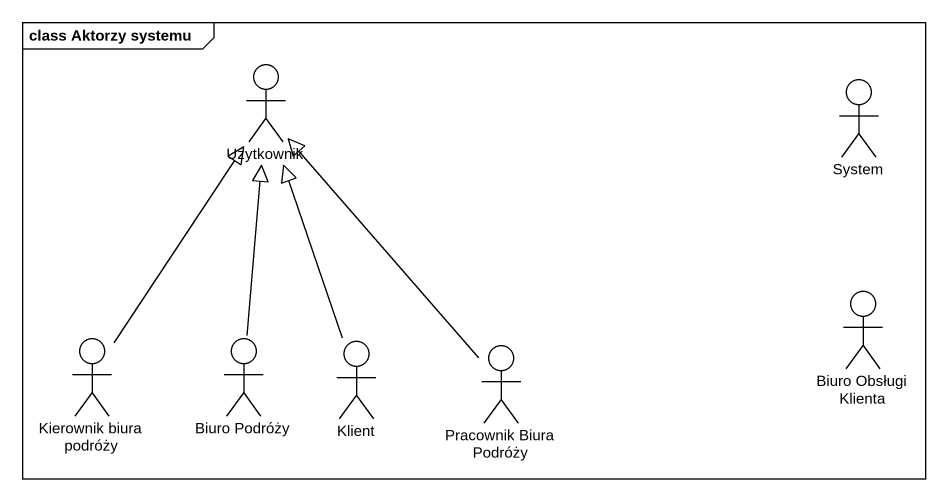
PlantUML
@startuml
mainframe class Aktorzy systemu
actor Użytkownik
actor System
actor "Kierownik biura podróży" as Kierownik_biura_podróży
actor "Biuro Podróży" as Biuro_Podróży
actor "Biuro Obsługi Klienta" as Biuro_Obsługi_Klienta
actor Klient
actor "Pracownik Biura Podróży" as Pracownik_Biura_Podróży
Kierownik_biura_podróży -up-|> Użytkownik
Biuro_Podróży -up-|> Użytkownik
Klient -up-|> Użytkownik
Pracownik_Biura_Podróży -up-|> Użytkownik
@enduml
